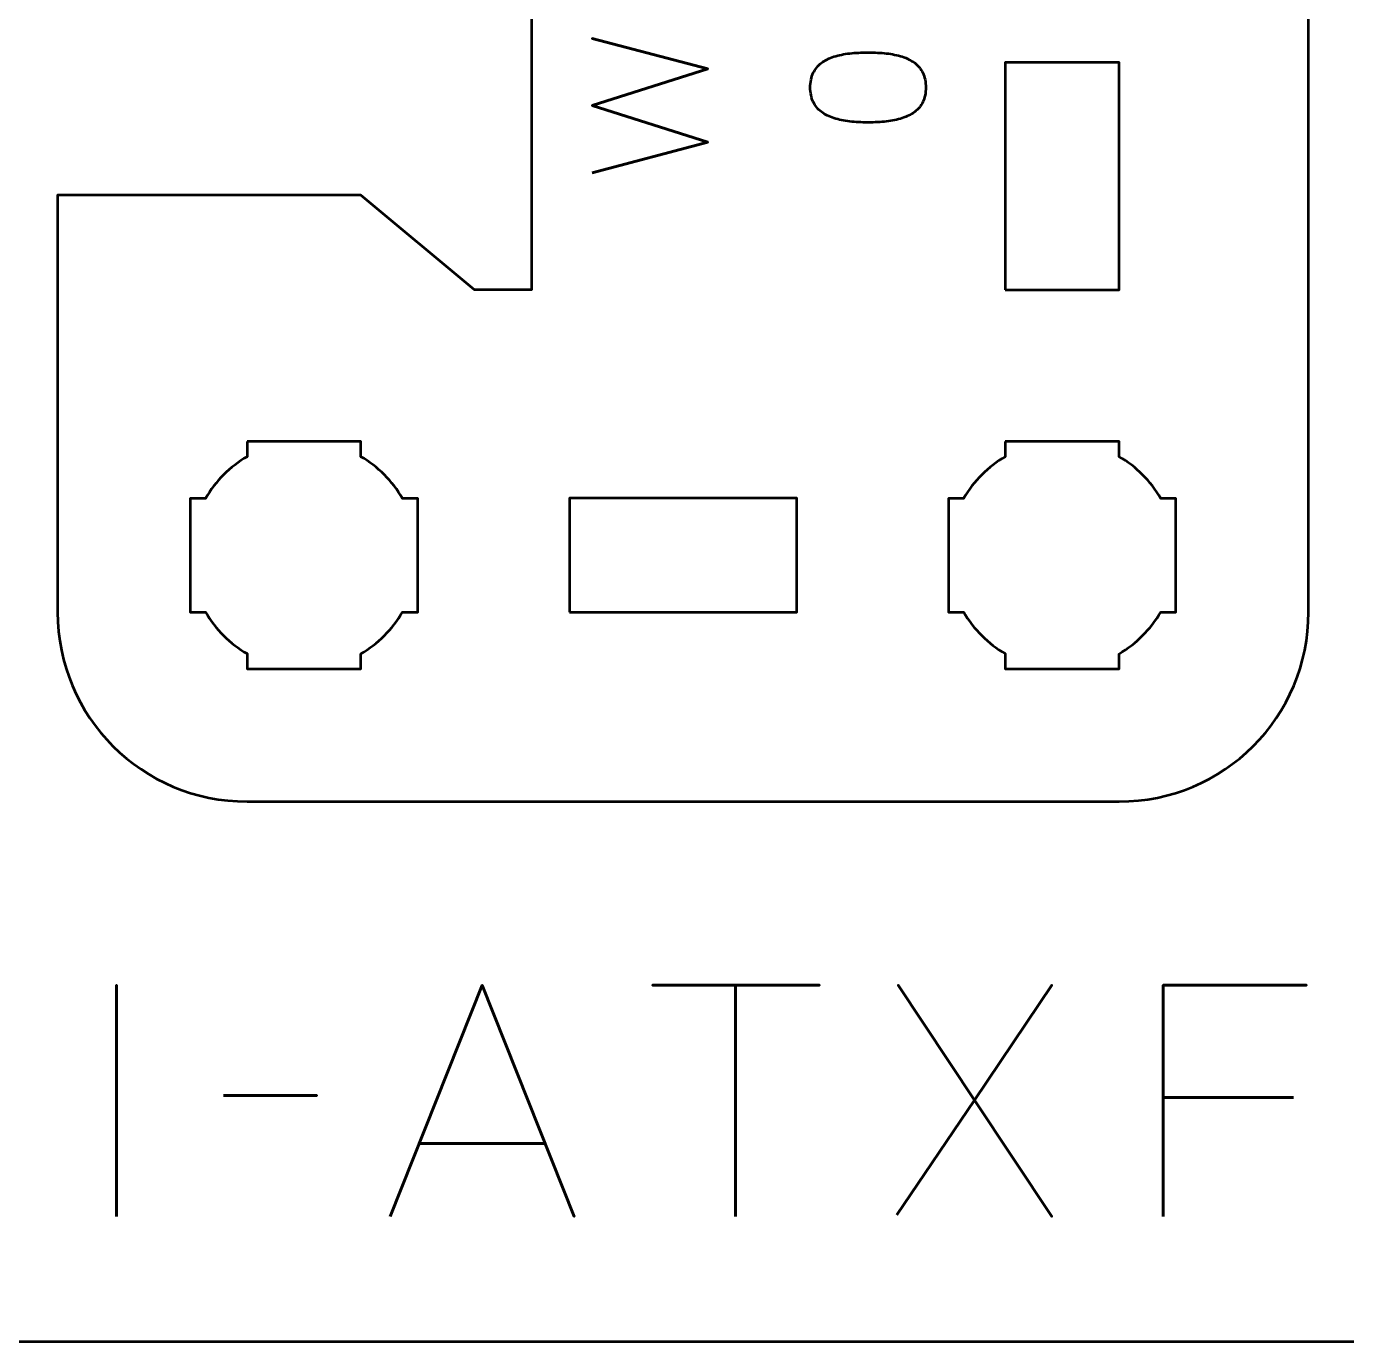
# Model space of a CAD drawing. Header units: centimetres. Extents: x -21 to 0, y -29.7 to 0.
# Drawn here: x -8.157 to -4.675, y -29.7 to -26.23 of the extents above; entities that cross this region are included whole.
import ezdxf

# ---------------------------------------------------------------- set-up
doc = ezdxf.new("R2010")
doc.units = ezdxf.units.CM
doc.header["$MEASUREMENT"] = 0
doc.layers.add('Layer 1', color=7, linetype='Continuous')

msp = doc.modelspace()

# ---------------------------------------------------------------- linework, layer by layer
at = {"layer": 'Layer 1', "color": 22, "lineweight": 53}
msp.add_open_spline([(-21, -29.19991), (-21, -29.19991), (-21, -0.49996), (-21, -0.49996), (-21, -0.49996), (-21, -0.22299), (-20.77691, 0), (-20.49991, 0), (-20.49991, 0), (-20.49991, 0), (-0.5001, 0), (-0.5001, 0), (-0.5001, 0), (-0.22296, 0), (0, -0.22299), (0, -0.49996), (0, -0.49996), (0, -0.49996), (0, -29.19991), (0, -29.19991), (0, -29.19991), (0, -29.47691), (-0.22296, -29.7), (-0.5001, -29.7), (-0.5001, -29.7), (-0.5001, -29.7), (-20.49991, -29.7), (-20.49991, -29.7), (-20.49991, -29.7), (-20.77691, -29.7), (-21, -29.47691), (-21, -29.19991)], degree=3, knots=[0, 0, 0, 0, 0.125, 0.125, 0.125, 0.125, 0.25, 0.25, 0.25, 0.25, 0.375, 0.375, 0.375, 0.375, 0.5, 0.5, 0.5, 0.5, 0.625, 0.625, 0.625, 0.625, 0.75, 0.75, 0.75, 0.75, 0.875, 0.875, 0.875, 0.875, 1, 1, 1, 1], dxfattribs=at)
at = {"layer": 'Layer 1', "color": 114, "lineweight": 53}
msp.add_open_spline([(-8.07493, -27.77487), (-8.07493, -27.77487), (-8.07494, -26.67493), (-8.07494, -26.67493), (-8.07494, -26.67493), (-8.07494, -26.67493), (-7.27494, -26.67494), (-7.27494, -26.67494), (-7.27494, -26.67494), (-7.27494, -26.67494), (-6.97493, -26.92494), (-6.97493, -26.92494), (-6.97493, -26.92494), (-6.97493, -26.92494), (-6.82493, -26.92494), (-6.82493, -26.92494), (-6.82493, -26.92494), (-6.82493, -26.92494), (-6.82493, -26.67493), (-6.82493, -26.67493), (-6.82493, -26.67493), (-6.82493, -26.67493), (-6.82493, -24.57494), (-6.82493, -24.57494), (-6.82493, -24.57494), (-6.82493, -24.57494), (-6.82493, -24.32494), (-6.82493, -24.32494), (-6.82493, -24.32494), (-6.82493, -24.32494), (-6.97493, -24.32494), (-6.97493, -24.32494), (-6.97493, -24.32494), (-6.97493, -24.32494), (-7.27493, -24.57494), (-7.27493, -24.57494), (-7.27493, -24.57494), (-7.27493, -24.57494), (-8.07493, -24.57494), (-8.07493, -24.57494), (-8.07493, -24.57494), (-8.07493, -24.57494), (-8.07493, -23.47501), (-8.07493, -23.47501), (-8.07493, -23.47501), (-8.07493, -23.19788), (-7.85183, -22.97492), (-7.57483, -22.97492), (-7.57483, -22.97492), (-7.57483, -22.97492), (-5.27491, -22.97492), (-5.27491, -22.97492), (-5.27491, -22.97492), (-4.9979, -22.97492), (-4.77495, -23.19788), (-4.77495, -23.47501), (-4.77495, -23.47501), (-4.77495, -23.47501), (-4.77495, -27.77487), (-4.77495, -27.77487), (-4.77495, -27.77487), (-4.77495, -28.05187), (-4.9979, -28.27496), (-5.27491, -28.27496), (-5.27491, -28.27496), (-5.27491, -28.27496), (-7.57483, -28.27496), (-7.57483, -28.27496), (-7.57483, -28.27496), (-7.85183, -28.27496), (-8.07493, -28.05187), (-8.07493, -27.77487)], degree=3, knots=[0, 0, 0, 0, 0.0555556, 0.0555556, 0.0555556, 0.0555556, 0.1111111, 0.1111111, 0.1111111, 0.1111111, 0.1666667, 0.1666667, 0.1666667, 0.1666667, 0.2222222, 0.2222222, 0.2222222, 0.2222222, 0.2777778, 0.2777778, 0.2777778, 0.2777778, 0.3333333, 0.3333333, 0.3333333, 0.3333333, 0.3888889, 0.3888889, 0.3888889, 0.3888889, 0.4444444, 0.4444444, 0.4444444, 0.4444444, 0.5, 0.5, 0.5, 0.5, 0.5555556, 0.5555556, 0.5555556, 0.5555556, 0.6111111, 0.6111111, 0.6111111, 0.6111111, 0.6666667, 0.6666667, 0.6666667, 0.6666667, 0.7222222, 0.7222222, 0.7222222, 0.7222222, 0.7777778, 0.7777778, 0.7777778, 0.7777778, 0.8333333, 0.8333333, 0.8333333, 0.8333333, 0.8888889, 0.8888889, 0.8888889, 0.8888889, 0.9444444, 0.9444444, 0.9444444, 0.9444444, 1, 1, 1, 1], dxfattribs=at)
at = {"layer": 'Layer 1', "color": 30, "lineweight": 53}
for points, knots in [([(-6.6651, -26.61594), (-6.6651, -26.61594), (-6.35988, -26.53551), (-6.35988, -26.53551), (-6.35988, -26.53551), (-6.35988, -26.53551), (-6.6651, -26.43857), (-6.6651, -26.43857), (-6.6651, -26.43857), (-6.6651, -26.43857), (-6.35988, -26.34162), (-6.35988, -26.34162), (-6.35988, -26.34162), (-6.35988, -26.34162), (-6.6651, -26.26119), (-6.6651, -26.26119), (-6.6651, -26.26119), (-6.6651, -26.26119), (-6.35988, -26.34162), (-6.35988, -26.34162), (-6.35988, -26.34162), (-6.35988, -26.34162), (-6.6651, -26.43857), (-6.6651, -26.43857), (-6.6651, -26.43857), (-6.6651, -26.43857), (-6.35988, -26.53551), (-6.35988, -26.53551), (-6.35988, -26.53551), (-6.35988, -26.53551), (-6.6651, -26.61594), (-6.6651, -26.61594)], [0, 0, 0, 0, 0.125, 0.125, 0.125, 0.125, 0.25, 0.25, 0.25, 0.25, 0.375, 0.375, 0.375, 0.375, 0.5, 0.5, 0.5, 0.5, 0.625, 0.625, 0.625, 0.625, 0.75, 0.75, 0.75, 0.75, 0.875, 0.875, 0.875, 0.875, 1, 1, 1, 1]), ([(-5.78457, -26.39072), (-5.78464, -26.37591), (-5.78725, -26.36314), (-5.79233, -26.35248), (-5.79233, -26.35248), (-5.79741, -26.3419), (-5.80468, -26.33308), (-5.81392, -26.32603), (-5.81392, -26.32603), (-5.82323, -26.31904), (-5.83424, -26.31354), (-5.84694, -26.30945), (-5.84694, -26.30945), (-5.85964, -26.30542), (-5.87354, -26.30253), (-5.88878, -26.30091), (-5.88878, -26.30091), (-5.90402, -26.29921), (-5.92004, -26.29837), (-5.93697, -26.29844), (-5.93697, -26.29844), (-5.95383, -26.29837), (-5.96985, -26.29921), (-5.98502, -26.30091), (-5.98502, -26.30091), (-6.00019, -26.30253), (-6.01416, -26.30542), (-6.02686, -26.30945), (-6.02686, -26.30945), (-6.03949, -26.31354), (-6.05049, -26.31904), (-6.05988, -26.32603), (-6.05988, -26.32603), (-6.06919, -26.33308), (-6.07646, -26.3419), (-6.08154, -26.35248), (-6.08154, -26.35248), (-6.08669, -26.36314), (-6.0893, -26.37591), (-6.08937, -26.39072), (-6.08937, -26.39072), (-6.0893, -26.40554), (-6.08669, -26.41831), (-6.08154, -26.42897), (-6.08154, -26.42897), (-6.07646, -26.43955), (-6.06919, -26.44837), (-6.05988, -26.45542), (-6.05988, -26.45542), (-6.05049, -26.46241), (-6.03949, -26.46791), (-6.02686, -26.472), (-6.02686, -26.472), (-6.01416, -26.47603), (-6.00019, -26.47892), (-5.98502, -26.48054), (-5.98502, -26.48054), (-5.96985, -26.48223), (-5.95383, -26.48308), (-5.93697, -26.48301), (-5.93697, -26.48301), (-5.92004, -26.48308), (-5.90402, -26.48223), (-5.88878, -26.48054), (-5.88878, -26.48054), (-5.87354, -26.47892), (-5.85964, -26.47603), (-5.84694, -26.472), (-5.84694, -26.472), (-5.83424, -26.46791), (-5.82323, -26.46241), (-5.81392, -26.45542), (-5.81392, -26.45542), (-5.80468, -26.44837), (-5.79741, -26.43955), (-5.79233, -26.42897), (-5.79233, -26.42897), (-5.78725, -26.41831), (-5.78464, -26.40554), (-5.78457, -26.39072)], [0, 0, 0, 0, 0.05, 0.05, 0.05, 0.05, 0.1, 0.1, 0.1, 0.1, 0.15, 0.15, 0.15, 0.15, 0.2, 0.2, 0.2, 0.2, 0.25, 0.25, 0.25, 0.25, 0.3, 0.3, 0.3, 0.3, 0.35, 0.35, 0.35, 0.35, 0.4, 0.4, 0.4, 0.4, 0.45, 0.45, 0.45, 0.45, 0.5, 0.5, 0.5, 0.5, 0.55, 0.55, 0.55, 0.55, 0.6, 0.6, 0.6, 0.6, 0.65, 0.65, 0.65, 0.65, 0.7, 0.7, 0.7, 0.7, 0.75, 0.75, 0.75, 0.75, 0.8, 0.8, 0.8, 0.8, 0.85, 0.85, 0.85, 0.85, 0.9, 0.9, 0.9, 0.9, 0.95, 0.95, 0.95, 0.95, 1, 1, 1, 1]), ([(-5.78457, -26.39072), (-5.78464, -26.37591), (-5.78725, -26.36314), (-5.79233, -26.35248), (-5.79233, -26.35248), (-5.79741, -26.3419), (-5.80468, -26.33308), (-5.81392, -26.32603), (-5.81392, -26.32603), (-5.82323, -26.31904), (-5.83424, -26.31354), (-5.84694, -26.30945), (-5.84694, -26.30945), (-5.85964, -26.30542), (-5.87354, -26.30253), (-5.88878, -26.30091), (-5.88878, -26.30091), (-5.90402, -26.29921), (-5.92004, -26.29837), (-5.93697, -26.29844), (-5.93697, -26.29844), (-5.95383, -26.29837), (-5.96985, -26.29921), (-5.98502, -26.30091), (-5.98502, -26.30091), (-6.00019, -26.30253), (-6.01416, -26.30542), (-6.02686, -26.30945), (-6.02686, -26.30945), (-6.03949, -26.31354), (-6.05049, -26.31904), (-6.05988, -26.32603), (-6.05988, -26.32603), (-6.06919, -26.33308), (-6.07646, -26.3419), (-6.08154, -26.35248), (-6.08154, -26.35248), (-6.08669, -26.36314), (-6.0893, -26.37591), (-6.08937, -26.39072), (-6.08937, -26.39072), (-6.0893, -26.40554), (-6.08669, -26.41831), (-6.08154, -26.42897), (-6.08154, -26.42897), (-6.07646, -26.43955), (-6.06919, -26.44837), (-6.05988, -26.45542), (-6.05988, -26.45542), (-6.05049, -26.46241), (-6.03949, -26.46791), (-6.02686, -26.472), (-6.02686, -26.472), (-6.01416, -26.47603), (-6.00019, -26.47892), (-5.98502, -26.48054), (-5.98502, -26.48054), (-5.96985, -26.48223), (-5.95383, -26.48308), (-5.93697, -26.48301), (-5.93697, -26.48301), (-5.92004, -26.48308), (-5.90402, -26.48223), (-5.88878, -26.48054), (-5.88878, -26.48054), (-5.87354, -26.47892), (-5.85964, -26.47603), (-5.84694, -26.472), (-5.84694, -26.472), (-5.83424, -26.46791), (-5.82323, -26.46241), (-5.81392, -26.45542), (-5.81392, -26.45542), (-5.80468, -26.44837), (-5.79741, -26.43955), (-5.79233, -26.42897), (-5.79233, -26.42897), (-5.78725, -26.41831), (-5.78464, -26.40554), (-5.78457, -26.39072)], [0, 0, 0, 0, 0.05, 0.05, 0.05, 0.05, 0.1, 0.1, 0.1, 0.1, 0.15, 0.15, 0.15, 0.15, 0.2, 0.2, 0.2, 0.2, 0.25, 0.25, 0.25, 0.25, 0.3, 0.3, 0.3, 0.3, 0.35, 0.35, 0.35, 0.35, 0.4, 0.4, 0.4, 0.4, 0.45, 0.45, 0.45, 0.45, 0.5, 0.5, 0.5, 0.5, 0.55, 0.55, 0.55, 0.55, 0.6, 0.6, 0.6, 0.6, 0.65, 0.65, 0.65, 0.65, 0.7, 0.7, 0.7, 0.7, 0.75, 0.75, 0.75, 0.75, 0.8, 0.8, 0.8, 0.8, 0.85, 0.85, 0.85, 0.85, 0.9, 0.9, 0.9, 0.9, 0.95, 0.95, 0.95, 0.95, 1, 1, 1, 1]), ([(-7.91956, -29.36988), (-7.91956, -29.36988), (-7.91956, -28.75943), (-7.91956, -28.75943), (-7.91956, -28.75943), (-7.91956, -28.75943), (-7.91956, -29.36988), (-7.91956, -29.36988)], [0, 0, 0, 0, 0.5, 0.5, 0.5, 0.5, 1, 1, 1, 1]), ([(-7.19735, -29.36988), (-7.19735, -29.36988), (-6.9552, -28.75943), (-6.9552, -28.75943), (-6.9552, -28.75943), (-6.9552, -28.75943), (-6.71221, -29.36988), (-6.71221, -29.36988), (-6.71221, -29.36988), (-6.71221, -29.36988), (-6.9552, -28.75943), (-6.9552, -28.75943), (-6.9552, -28.75943), (-6.9552, -28.75943), (-7.19735, -29.36988), (-7.19735, -29.36988)], [0, 0, 0, 0, 0.25, 0.25, 0.25, 0.25, 0.5, 0.5, 0.5, 0.5, 0.75, 0.75, 0.75, 0.75, 1, 1, 1, 1]), ([(-6.28633, -29.36988), (-6.28633, -29.36988), (-6.28633, -28.75943), (-6.28633, -28.75943), (-6.28633, -28.75943), (-6.28633, -28.75943), (-6.50562, -28.75943), (-6.50562, -28.75943), (-6.50562, -28.75943), (-6.50562, -28.75943), (-6.06535, -28.75943), (-6.06535, -28.75943), (-6.06535, -28.75943), (-6.06535, -28.75943), (-6.28633, -28.75943), (-6.28633, -28.75943), (-6.28633, -28.75943), (-6.28633, -28.75943), (-6.28633, -29.36988), (-6.28633, -29.36988)], [0, 0, 0, 0, 0.2, 0.2, 0.2, 0.2, 0.4, 0.4, 0.4, 0.4, 0.6, 0.6, 0.6, 0.6, 0.8, 0.8, 0.8, 0.8, 1, 1, 1, 1]), ([(-5.8613, -29.36565), (-5.8613, -29.36565), (-5.65641, -29.06254), (-5.65641, -29.06254), (-5.65641, -29.06254), (-5.65641, -29.06254), (-5.85791, -28.75943), (-5.85791, -28.75943), (-5.85791, -28.75943), (-5.85791, -28.75943), (-5.65641, -29.06254), (-5.65641, -29.06254), (-5.65641, -29.06254), (-5.65641, -29.06254), (-5.45236, -28.75943), (-5.45236, -28.75943), (-5.45236, -28.75943), (-5.45236, -28.75943), (-5.65641, -29.06254), (-5.65641, -29.06254), (-5.65641, -29.06254), (-5.65641, -29.06254), (-5.45236, -29.36988), (-5.45236, -29.36988), (-5.45236, -29.36988), (-5.45236, -29.36988), (-5.65641, -29.06254), (-5.65641, -29.06254), (-5.65641, -29.06254), (-5.65641, -29.06254), (-5.8613, -29.36565), (-5.8613, -29.36565)], [0, 0, 0, 0, 0.125, 0.125, 0.125, 0.125, 0.25, 0.25, 0.25, 0.25, 0.375, 0.375, 0.375, 0.375, 0.5, 0.5, 0.5, 0.5, 0.625, 0.625, 0.625, 0.625, 0.75, 0.75, 0.75, 0.75, 0.875, 0.875, 0.875, 0.875, 1, 1, 1, 1]), ([(-5.15856, -29.36988), (-5.15856, -29.36988), (-5.15856, -28.75943), (-5.15856, -28.75943), (-5.15856, -28.75943), (-5.15856, -28.75943), (-4.7801, -28.75943), (-4.7801, -28.75943), (-4.7801, -28.75943), (-4.7801, -28.75943), (-5.15856, -28.75943), (-5.15856, -28.75943), (-5.15856, -28.75943), (-5.15856, -28.75943), (-5.15856, -29.36988), (-5.15856, -29.36988)], [0, 0, 0, 0, 0.25, 0.25, 0.25, 0.25, 0.5, 0.5, 0.5, 0.5, 0.75, 0.75, 0.75, 0.75, 1, 1, 1, 1]), ([(-7.63762, -29.05069), (-7.63762, -29.05069), (-7.39124, -29.05069), (-7.39124, -29.05069), (-7.39124, -29.05069), (-7.39124, -29.05069), (-7.63762, -29.05069), (-7.63762, -29.05069)], [0, 0, 0, 0, 0.5, 0.5, 0.5, 0.5, 1, 1, 1, 1]), ([(-4.81481, -29.05577), (-4.81481, -29.05577), (-5.15856, -29.05577), (-5.15856, -29.05577), (-5.15856, -29.05577), (-5.15856, -29.05577), (-4.81481, -29.05577), (-4.81481, -29.05577)], [0, 0, 0, 0, 0.5, 0.5, 0.5, 0.5, 1, 1, 1, 1]), ([(-7.12115, -29.17769), (-7.12115, -29.17769), (-6.78925, -29.17769), (-6.78925, -29.17769), (-6.78925, -29.17769), (-6.78925, -29.17769), (-7.12115, -29.17769), (-7.12115, -29.17769)], [0, 0, 0, 0, 0.5, 0.5, 0.5, 0.5, 1, 1, 1, 1])]:
    msp.add_open_spline(points, degree=3, knots=knots, dxfattribs=at)
at = {"layer": 'Layer 1', "lineweight": 53}
for points, knots in [([(-5.57491, -26.92492), (-5.57491, -26.92492), (-5.57491, -26.32492), (-5.57491, -26.32492), (-5.57491, -26.32492), (-5.57491, -26.32492), (-5.27491, -26.32492), (-5.27491, -26.32492), (-5.27491, -26.32492), (-5.27491, -26.32492), (-5.27491, -26.92492), (-5.27491, -26.92492), (-5.27491, -26.92492), (-5.27491, -26.92492), (-5.57491, -26.92492), (-5.57491, -26.92492)], [0, 0, 0, 0, 0.25, 0.25, 0.25, 0.25, 0.5, 0.5, 0.5, 0.5, 0.75, 0.75, 0.75, 0.75, 1, 1, 1, 1]), ([(-7.57489, -27.32502), (-7.57489, -27.32502), (-7.43032, -27.32502), (-7.43032, -27.32502), (-7.43032, -27.32502), (-7.43032, -27.32502), (-7.4249, -27.32495), (-7.4249, -27.32495), (-7.4249, -27.32495), (-7.4249, -27.32495), (-7.41947, -27.32502), (-7.41947, -27.32502), (-7.41947, -27.32502), (-7.41947, -27.32502), (-7.27489, -27.32502), (-7.27489, -27.32502), (-7.27489, -27.32502), (-7.27489, -27.32502), (-7.27489, -27.36508), (-7.27489, -27.36508), (-7.27489, -27.36508), (-7.22932, -27.39143), (-7.19134, -27.42944), (-7.165, -27.47501), (-7.165, -27.47501), (-7.165, -27.47501), (-7.12489, -27.47501), (-7.12489, -27.47501), (-7.12489, -27.47501), (-7.12489, -27.47501), (-7.12489, -27.77501), (-7.12489, -27.77501), (-7.12489, -27.77501), (-7.12489, -27.77501), (-7.16509, -27.77501), (-7.16509, -27.77501), (-7.16509, -27.77501), (-7.19143, -27.82051), (-7.22937, -27.85847), (-7.27489, -27.8848), (-7.27489, -27.8848), (-7.27489, -27.8848), (-7.27489, -27.92501), (-7.27489, -27.92501), (-7.27489, -27.92501), (-7.27489, -27.92501), (-7.57489, -27.92501), (-7.57489, -27.92501), (-7.57489, -27.92501), (-7.57489, -27.92501), (-7.57489, -27.88478), (-7.57489, -27.88478), (-7.57489, -27.88478), (-7.6204, -27.85845), (-7.65834, -27.8205), (-7.68469, -27.77501), (-7.68469, -27.77501), (-7.68469, -27.77501), (-7.72488, -27.77501), (-7.72488, -27.77501), (-7.72488, -27.77501), (-7.72488, -27.77501), (-7.72488, -27.62754), (-7.72488, -27.62754), (-7.72488, -27.62754), (-7.72488, -27.62754), (-7.7249, -27.62494), (-7.7249, -27.62494), (-7.7249, -27.62494), (-7.7249, -27.62494), (-7.72488, -27.62234), (-7.72488, -27.62234), (-7.72488, -27.62234), (-7.72488, -27.62234), (-7.72488, -27.47501), (-7.72488, -27.47501), (-7.72488, -27.47501), (-7.72488, -27.47501), (-7.68478, -27.47501), (-7.68478, -27.47501), (-7.68478, -27.47501), (-7.65844, -27.42945), (-7.62045, -27.39145), (-7.57489, -27.3651), (-7.57489, -27.3651), (-7.57489, -27.3651), (-7.57489, -27.32502), (-7.57489, -27.32502)], [0, 0, 0, 0, 0.0454545, 0.0454545, 0.0454545, 0.0454545, 0.0909091, 0.0909091, 0.0909091, 0.0909091, 0.1363636, 0.1363636, 0.1363636, 0.1363636, 0.1818182, 0.1818182, 0.1818182, 0.1818182, 0.2272727, 0.2272727, 0.2272727, 0.2272727, 0.2727273, 0.2727273, 0.2727273, 0.2727273, 0.3181818, 0.3181818, 0.3181818, 0.3181818, 0.3636364, 0.3636364, 0.3636364, 0.3636364, 0.4090909, 0.4090909, 0.4090909, 0.4090909, 0.4545455, 0.4545455, 0.4545455, 0.4545455, 0.5, 0.5, 0.5, 0.5, 0.5454545, 0.5454545, 0.5454545, 0.5454545, 0.5909091, 0.5909091, 0.5909091, 0.5909091, 0.6363636, 0.6363636, 0.6363636, 0.6363636, 0.6818182, 0.6818182, 0.6818182, 0.6818182, 0.7272727, 0.7272727, 0.7272727, 0.7272727, 0.7727273, 0.7727273, 0.7727273, 0.7727273, 0.8181818, 0.8181818, 0.8181818, 0.8181818, 0.8636364, 0.8636364, 0.8636364, 0.8636364, 0.9090909, 0.9090909, 0.9090909, 0.9090909, 0.9545455, 0.9545455, 0.9545455, 0.9545455, 1, 1, 1, 1]), ([(-5.57489, -27.32502), (-5.57489, -27.32502), (-5.43032, -27.32502), (-5.43032, -27.32502), (-5.43032, -27.32502), (-5.43032, -27.32502), (-5.4249, -27.32495), (-5.4249, -27.32495), (-5.4249, -27.32495), (-5.4249, -27.32495), (-5.41947, -27.32502), (-5.41947, -27.32502), (-5.41947, -27.32502), (-5.41947, -27.32502), (-5.27489, -27.32502), (-5.27489, -27.32502), (-5.27489, -27.32502), (-5.27489, -27.32502), (-5.27489, -27.36508), (-5.27489, -27.36508), (-5.27489, -27.36508), (-5.22932, -27.39143), (-5.19134, -27.42944), (-5.165, -27.47501), (-5.165, -27.47501), (-5.165, -27.47501), (-5.12489, -27.47501), (-5.12489, -27.47501), (-5.12489, -27.47501), (-5.12489, -27.47501), (-5.12489, -27.77501), (-5.12489, -27.77501), (-5.12489, -27.77501), (-5.12489, -27.77501), (-5.16509, -27.77501), (-5.16509, -27.77501), (-5.16509, -27.77501), (-5.19143, -27.82051), (-5.22937, -27.85847), (-5.27489, -27.8848), (-5.27489, -27.8848), (-5.27489, -27.8848), (-5.27489, -27.92501), (-5.27489, -27.92501), (-5.27489, -27.92501), (-5.27489, -27.92501), (-5.57489, -27.92501), (-5.57489, -27.92501), (-5.57489, -27.92501), (-5.57489, -27.92501), (-5.57489, -27.88478), (-5.57489, -27.88478), (-5.57489, -27.88478), (-5.6204, -27.85845), (-5.65834, -27.8205), (-5.68469, -27.77501), (-5.68469, -27.77501), (-5.68469, -27.77501), (-5.72488, -27.77501), (-5.72488, -27.77501), (-5.72488, -27.77501), (-5.72488, -27.77501), (-5.72488, -27.62754), (-5.72488, -27.62754), (-5.72488, -27.62754), (-5.72488, -27.62754), (-5.7249, -27.62494), (-5.7249, -27.62494), (-5.7249, -27.62494), (-5.7249, -27.62494), (-5.72488, -27.62234), (-5.72488, -27.62234), (-5.72488, -27.62234), (-5.72488, -27.62234), (-5.72488, -27.47501), (-5.72488, -27.47501), (-5.72488, -27.47501), (-5.72488, -27.47501), (-5.68478, -27.47501), (-5.68478, -27.47501), (-5.68478, -27.47501), (-5.65844, -27.42945), (-5.62045, -27.39145), (-5.57489, -27.3651), (-5.57489, -27.3651), (-5.57489, -27.3651), (-5.57489, -27.32502), (-5.57489, -27.32502)], [0, 0, 0, 0, 0.0454545, 0.0454545, 0.0454545, 0.0454545, 0.0909091, 0.0909091, 0.0909091, 0.0909091, 0.1363636, 0.1363636, 0.1363636, 0.1363636, 0.1818182, 0.1818182, 0.1818182, 0.1818182, 0.2272727, 0.2272727, 0.2272727, 0.2272727, 0.2727273, 0.2727273, 0.2727273, 0.2727273, 0.3181818, 0.3181818, 0.3181818, 0.3181818, 0.3636364, 0.3636364, 0.3636364, 0.3636364, 0.4090909, 0.4090909, 0.4090909, 0.4090909, 0.4545455, 0.4545455, 0.4545455, 0.4545455, 0.5, 0.5, 0.5, 0.5, 0.5454545, 0.5454545, 0.5454545, 0.5454545, 0.5909091, 0.5909091, 0.5909091, 0.5909091, 0.6363636, 0.6363636, 0.6363636, 0.6363636, 0.6818182, 0.6818182, 0.6818182, 0.6818182, 0.7272727, 0.7272727, 0.7272727, 0.7272727, 0.7727273, 0.7727273, 0.7727273, 0.7727273, 0.8181818, 0.8181818, 0.8181818, 0.8181818, 0.8636364, 0.8636364, 0.8636364, 0.8636364, 0.9090909, 0.9090909, 0.9090909, 0.9090909, 0.9545455, 0.9545455, 0.9545455, 0.9545455, 1, 1, 1, 1]), ([(-6.72488, -27.77487), (-6.72488, -27.77487), (-6.72488, -27.47486), (-6.72488, -27.47486), (-6.72488, -27.47486), (-6.72488, -27.47486), (-6.12489, -27.47486), (-6.12489, -27.47486), (-6.12489, -27.47486), (-6.12489, -27.47486), (-6.12489, -27.77487), (-6.12489, -27.77487), (-6.12489, -27.77487), (-6.12489, -27.77487), (-6.72488, -27.77487), (-6.72488, -27.77487)], [0, 0, 0, 0, 0.25, 0.25, 0.25, 0.25, 0.5, 0.5, 0.5, 0.5, 0.75, 0.75, 0.75, 0.75, 1, 1, 1, 1])]:
    msp.add_open_spline(points, degree=3, knots=knots, dxfattribs=at)

doc.saveas('drawing.dxf')
